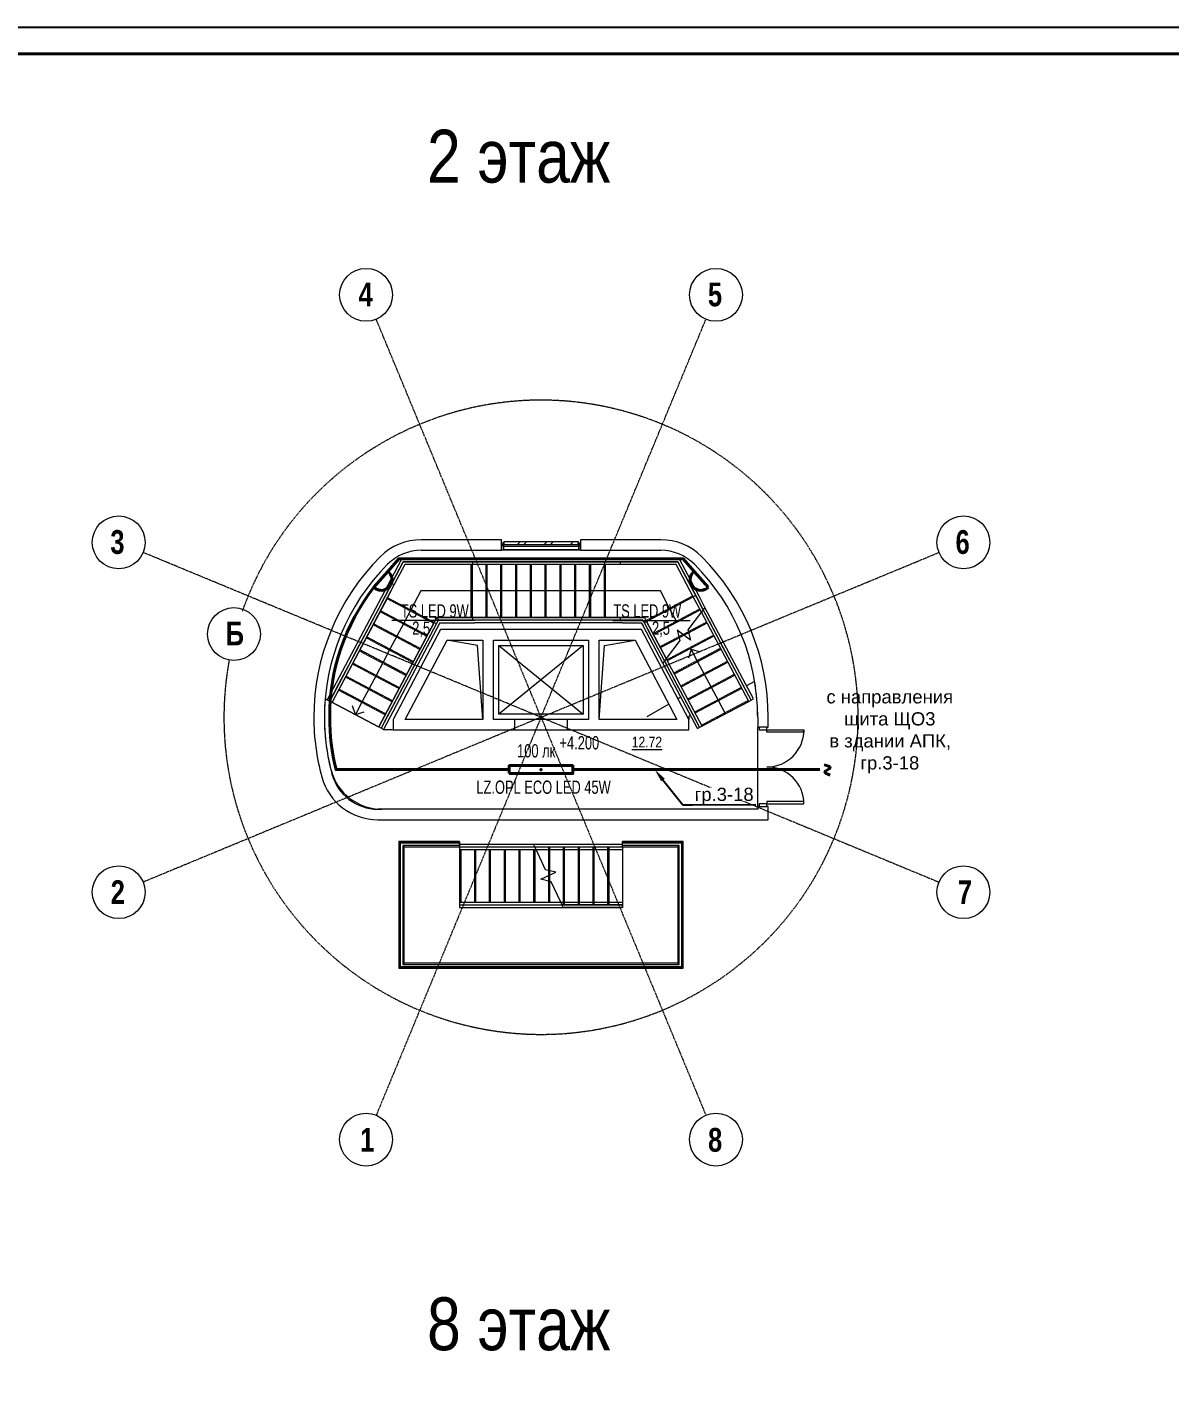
# Model space of a CAD drawing. Header units: millimetres. Extents: x 223 to 163467, y -12002 to 99672.
# Drawn here: x 109357 to 130974, y 73761 to 99672 of the extents above; entities that cross this region are included whole.
import ezdxf
from ezdxf import colors
from ezdxf.entities.mleader import LeaderData, LeaderLine
from ezdxf.math import Vec2, Vec3

# ---------------------------------------------------------------- set-up
doc = ezdxf.new("R2010")
doc.units = ezdxf.units.MM
for name, pattern in [('HIDDEN2', [0.1875, 0.125, -0.0625]), ('Осевая', [29.999999, 12, -6, 6, -6]), ('Сверху', [3.96875, 2.38125, -1.5875])]:
    doc.linetypes.add(name, pattern=pattern)
for name, color, linetype, lineweight in [('!razmer svet', 20, 'Continuous', 0), ('_Сверху_ - Верхние поручни', 7, 'Сверху', 5), ('A-AREA', 7, 'Continuous', 9), ('A-AREA-IDEN', 7, 'Continuous', 9), ('A-DETL-GENF', 7, 'Continuous', 9), ('A-DETL-MEDM', 7, 'Continuous', 18), ('A-DOOR', 7, 'Continuous', 9), ('A-DOOR-FRAM', 7, 'Continuous', 15), ('A-FLOR', 7, 'Continuous', 9), ('A-GLAZ-CURT', 7, 'Continuous', 9), ('A-GLAZ-CWMG', 7, 'Continuous', 9), ('A-WALL', 7, 'Continuous', 9), ('G-ANNO-DIMS', 7, 'Continuous', 9), ('nadpisi', 84, 'Continuous', 13), ('S-GRID', 7, 'Continuous', 9), ('S-GRID-IDEN', 7, 'Continuous', 9), ('S-STRS', 7, 'Continuous', 9), ('S-STRS-ANNO', 7, 'Continuous', 5), ('S-STRS-MBND', 7, 'Сверху', 9), ('ав осв', 1, 'HIDDEN2', 40), ('Верхние поручни', 7, 'Continuous', 5), ('Ограждение', 7, 'Continuous', 9), ('Поручни', 7, 'Continuous', 5), ('раб осв', 7, 'Continuous', 40), ('Рамка', 7, 'Continuous', 40), ('ЭЛ.сети', 5, 'Continuous', 100)]:
    doc.layers.add(name, color=color, linetype=linetype, lineweight=lineweight)
doc.layers.add('AR_Text', color=7, linetype='Continuous')
doc.styles.add('Arial', font='ARIALN.TTF', dxfattribs={"width": 0.85, "height": 400})
doc.styles.add('Arial_1', font='ARIALN.TTF', dxfattribs={"height": 3.5})
doc.styles.add('Impact', font='ARIALN.TTF', dxfattribs={"height": 900})
doc.styles.add('ISOPEUR', font='ARIALN.TTF')
doc.styles.get("Standard").update_dxf_attribs({"font": 'ARIALN.TTF'})
doc.styles.add('STYLE2', font='ARIALN.TTF')

# ---------------------------------------------------------------- blocks, each defined once
blk = doc.blocks.new('Дверь-Проем - 1000 x 2500 мм-245607-2 этаж')
at = {"layer": 'A-DETL-GENF', "linetype": 'Сверху'}
for p, q in [((492, 100), (-508, 100)), ((-508, -100), (492, -100))]:
    blk.add_line(p, q, dxfattribs=at)
at = {"layer": 'A-DETL-GENF', "lineweight": 18}
for p, q in [((-508, 100), (-508, -100)), ((492, -100), (492, 100))]:
    blk.add_line(p, q, dxfattribs=at)
blk = doc.blocks.new('Тип верхнего поручня - Верхний поручень_Внутренний_-401097-2 этаж')
at = {"layer": '_Сверху_ - Верхние поручни'}
for p, q in [((703, -2328), (2359, -2328)), ((2359, -2328), (2359, -2378)), ((727, -2378), (2359, -2378))]:
    blk.add_line(p, q, dxfattribs=at)
at = {"layer": 'Верхние поручни'}
for p, q in [((-721, -2328), (-721, -2378)), ((-721, -2328), (703, -2328)), ((727, -2378), (703, -2328)), ((-721, -2378), (727, -2378))]:
    blk.add_line(p, q, dxfattribs=at)
blk = doc.blocks.new('Тип верхнего поручня - Верхний поручень_Внутренний_-401108-2 этаж')
at = {"layer": '_Сверху_ - Верхние поручни'}
for p, q in [((1192, -3377), (2359, -3377)), ((1216, -3427), (2359, -3427)), ((2359, -3377), (2359, -3427))]:
    blk.add_line(p, q, dxfattribs=at)
at = {"layer": 'Верхние поручни'}
for p, q in [((-721, -3377), (-721, -3427)), ((-721, -3377), (1192, -3377)), ((-721, -3427), (1216, -3427)), ((1216, -3427), (1192, -3377))]:
    blk.add_line(p, q, dxfattribs=at)
blk = doc.blocks.new('Тип верхнего поручня - Верхний поручень_Внутренний_-401381-2 этаж')
at = {"layer": 'Верхние поручни'}
for p, q in [((1192, -3377), (2359, -3377)), ((2359, -3427), (1216, -3427)), ((2359, -3377), (2359, -3427))]:
    blk.add_line(p, q, dxfattribs=at)
blk = doc.blocks.new('Тип верхнего поручня - Верхний поручень_Внутренний_-V67-2 этаж')
at = {"layer": 'Верхние поручни'}
for p, q in [((1192, -3377), (2359, -3377)), ((1216, -3427), (2359, -3427)), ((2359, -3377), (2359, -3427))]:
    blk.add_line(p, q, dxfattribs=at)
blk = doc.blocks.new('Ограждение - Ограждение-401804-2 этаж')
at = {"layer": 'Поручни'}
for p, q in [((-721, -2228), (-1871, -2228)), ((-1871, -2228), (-1846, -2253)), ((-1871, -2228), (-1871, -4628)), ((-1796, -2303), (-1771, -2328)), ((-1771, -2328), (-721, -2328)), ((-1771, -4528), (-1771, -2328)), ((-721, -2228), (-721, -2253)), ((-721, -2303), (-721, -2328)), ((2359, -2253), (2359, -2228)), ((3509, -2228), (2359, -2228)), ((2359, -2328), (2359, -2303)), ((2359, -2328), (3409, -2328)), ((3434, -2303), (3409, -2328)), ((3409, -2328), (3409, -4528)), ((3509, -2228), (3484, -2253)), ((3509, -4628), (3509, -2228)), ((-1871, -4628), (-1846, -4603)), ((-1871, -4628), (3509, -4628)), ((-1796, -4553), (-1771, -4528)), ((3409, -4528), (-1771, -4528)), ((3434, -4553), (3409, -4528)), ((3509, -4628), (3484, -4603))]:
    blk.add_line(p, q, dxfattribs=at)
blk = doc.blocks.new('Тип верхнего поручня - Верхний поручень_Внутренний_-401811-2 этаж')
at = {"layer": 'Верхние поручни'}
for p, q in [((-1846, -2253), (-721, -2253)), ((-1846, -4603), (-1846, -2253)), ((-721, -2303), (-1796, -2303)), ((-1796, -2303), (-1796, -4553)), ((-721, -2253), (-721, -2303)), ((2359, -2303), (2359, -2253)), ((2359, -2253), (3484, -2253)), ((3434, -2303), (2359, -2303)), ((3434, -4553), (3434, -2303)), ((3484, -2253), (3484, -4603)), ((3484, -4603), (-1846, -4603)), ((-1796, -4553), (3434, -4553))]:
    blk.add_line(p, q, dxfattribs=at)
blk = doc.blocks.new('Тип верхнего поручня - Верхний поручень_Внутренний_-V68-2 этаж')
at = {"layer": 'Верхние поручни'}
for p, q in [((-1846, -2253), (-1846, -4603)), ((-721, -2253), (-1846, -2253)), ((-1796, -2303), (-1796, -4553)), ((-721, -2303), (-1796, -2303)), ((-721, -2303), (-721, -2253)), ((2359, -2303), (2359, -2253)), ((3484, -2253), (2359, -2253)), ((3434, -2303), (2359, -2303)), ((3434, -4553), (3434, -2303)), ((3484, -4603), (3484, -2253)), ((-1846, -4603), (3484, -4603)), ((-1796, -4553), (3434, -4553))]:
    blk.add_line(p, q, dxfattribs=at)
blk = doc.blocks.new('Дверь-Наружная-Двойная-Две_Свет - 1800 x 2100 мм-386183-2 этаж')
at = {"layer": 'A-DOOR', "lineweight": 13}
for p, q in [((-700, 81.35), (-700, 781.35)), ((-700, 781.35), (-655, 781.35)), ((-655, 781.35), (-655, 81.35)), ((700, 781.35), (655, 781.35)), ((655, 781.35), (655, 81.35)), ((700, 81.35), (700, 781.35)), ((-655, 81.35), (-700, 81.35)), ((655, 81.35), (700, 81.35))]:
    blk.add_line(p, q, dxfattribs=at)
at = {"layer": 'A-DOOR'}
for centre, start, end in [((-700, 81.35), 0, 90), ((700, 81.35), 90, 180)]:
    blk.add_arc(centre, 700, start, end, dxfattribs=at)
at = {"layer": 'A-DOOR-FRAM'}
for p, q in [((-700, 81.35), (-750, 81.35)), ((-750, 81.35), (-750, -68.65)), ((-700, -68.65), (-700, 81.35)), ((700, 81.35), (700, -68.65)), ((750, 81.35), (700, 81.35)), ((750, -68.65), (750, 81.35)), ((-750, -68.65), (-700, -68.65)), ((700, -68.65), (750, -68.65))]:
    blk.add_line(p, q, dxfattribs=at)
blk = doc.blocks.new('Тип верхнего поручня - Верхний поручень_Внутренний_-441466-2 этаж')
at = {"layer": 'Верхние поручни'}
for p, q in [((-2002, 2657), (-1788, 3062)), ((-1758, 3012), (-1958, 2633)), ((-1788, 3062), (-481, 3062)), ((-481, 3012), (-1758, 3012)), ((-481, 3062), (2039, 3062)), ((-481, 3062), (-481, 3012)), ((2039, 3012), (-481, 3012)), ((2039, 3062), (2319, 3062)), ((2319, 3012), (2039, 3012)), ((2319, 3062), (3410, 3062)), ((2319, 3062), (2319, 3012)), ((3379, 3012), (2319, 3012)), ((3701, 2404), (3379, 3012)), ((3410, 3062), (3746, 2427)), ((-2133, 2409), (-2002, 2657)), ((-1958, 2633), (-2089, 2386)), ((-2002, 2657), (-1958, 2633)), ((-3181, 429), (-2133, 2409)), ((-2089, 2386), (-3136, 406)), ((3746, 2427), (3701, 2404)), ((3854, 2114), (3701, 2404)), ((3746, 2427), (3888, 2158)), ((-3136, 406), (-3181, 429))]:
    blk.add_line(p, q, dxfattribs=at)
blk = doc.blocks.new('Тип верхнего поручня - Верхний поручень_Внутренний_-V69-2 этаж')
at = {"layer": 'Верхние поручни'}
for p, q in [((-1788, 3062), (-2002, 2657)), ((-1758, 3012), (-1958, 2633)), ((-481, 3062), (-1788, 3062)), ((-481, 3012), (-1758, 3012)), ((2319, 3062), (-481, 3062)), ((2319, 3012), (-481, 3012)), ((3410, 3062), (2319, 3062)), ((3379, 3012), (2319, 3012)), ((3701, 2404), (3379, 3012)), ((3746, 2427), (3410, 3062)), ((-2002, 2657), (-3181, 429)), ((-1958, 2633), (-3136, 406)), ((3854, 2114), (3701, 2404)), ((3888, 2158), (3746, 2427)), ((-3136, 406), (-3181, 429))]:
    blk.add_line(p, q, dxfattribs=at)
blk = doc.blocks.new('Тип верхнего поручня - Верхний поручень_Внутренний_-V70-2 этаж')
at = {"layer": 'Верхние поручни'}
for p, q in [((3888, 2158), (3854, 2114)), ((4749, 424), (3854, 2114)), ((4793, 447), (3888, 2158)), ((4749, 424), (4793, 447))]:
    blk.add_line(p, q, dxfattribs=at)
blk = doc.blocks.new('Тип верхнего поручня - Верхний поручень_Внутренний_-441485-2 этаж')
at = {"layer": 'Верхние поручни'}
for p, q in [((-2253, -61), (-1206, 1919)), ((-1162, 1895), (-2209, -85)), ((-1206, 1919), (-1159, 2008)), ((-1206, 1919), (-1162, 1895)), ((-1156, 2013), (-1185, 2013)), ((-1185, 2013), (-1173, 1981)), ((-1123, 1968), (-1162, 1895)), ((-1159, 2008), (-1123, 1968)), ((-1141, 1987), (-1150, 2013)), ((-1150, 2013), (-481, 2013)), ((-481, 1963), (-1126, 1963)), ((-481, 2013), (2039, 2013)), ((-481, 2013), (-481, 1963)), ((2039, 1963), (-481, 1963)), ((2039, 2013), (2319, 2013)), ((2319, 1963), (2039, 1963)), ((2319, 2013), (2778, 2013)), ((2319, 2013), (2319, 1963)), ((2748, 1963), (2319, 1963)), ((2774, 1913), (2748, 1963)), ((2818, 1936), (2774, 1913)), ((3156, 1191), (2774, 1913)), ((2778, 2013), (2818, 1936)), ((2818, 1936), (3189, 1235)), ((-2209, -85), (-2253, -61))]:
    blk.add_line(p, q, dxfattribs=at)
blk = doc.blocks.new('Тип верхнего поручня - Верхний поручень_Внутренний_-V71-2 этаж')
at = {"layer": 'Верхние поручни'}
for p, q in [((-1206, 1919), (-2253, -61)), ((-1162, 1895), (-2209, -85)), ((-1159, 2008), (-1206, 1919)), ((-1126, 1963), (-1162, 1895)), ((-481, 2013), (-1156, 2013)), ((-481, 1963), (-1126, 1963)), ((2319, 2013), (-481, 2013)), ((2319, 1963), (-481, 1963)), ((2778, 2013), (2319, 2013)), ((2748, 1963), (2319, 1963)), ((2774, 1913), (2748, 1963)), ((3156, 1191), (2774, 1913)), ((2818, 1936), (2778, 2013)), ((3189, 1235), (2818, 1936)), ((-2209, -85), (-2253, -61))]:
    blk.add_line(p, q, dxfattribs=at)
blk = doc.blocks.new('Тип верхнего поручня - Верхний поручень_Внутренний_-V72-2 этаж')
at = {"layer": 'Верхние поручни'}
for p, q in [((3189, 1235), (3156, 1191)), ((3821, -67), (3156, 1191)), ((3866, -44), (3189, 1235)), ((3821, -67), (3866, -44))]:
    blk.add_line(p, q, dxfattribs=at)
blk = doc.blocks.new('Системная панель - Сплошная-436271-2 этаж')
at = {"layer": 'A-GLAZ-CURT'}
h = blk.add_hatch(dxfattribs=at)
h.set_pattern_fill('FP_10', color=256, style=0, pattern_type=2)
h.set_pattern_definition([(45, (-819.5, -3415.97), (-251.447, 251.447), []), (45, (-819.5, -3034.97), (-251.447, 251.447), [])])
h.paths.add_polyline_path([(706, -25), (706, 25), (-706, 25), (-706, -25), (0, -25)], flags=0)
at = {"layer": 'A-GLAZ-CURT', "lineweight": 13}
for p, q in [((706, 25), (-706, 25)), ((-706, 25), (-706, -25)), ((706, -25), (706, 25)), ((-706, -25), (706, -25))]:
    blk.add_line(p, q, dxfattribs=at)
blk = doc.blocks.new('Rectangular Mullion - Mullion_Vertical-45mm-Steelbuilt_2_6875in_Detail-8_TGP-417667-2 этаж')
at = {"layer": 'A-GLAZ-CWMG', "lineweight": 18}
for p, q in [((-44, 57), (-44, 122)), ((-32, 57), (-44, 57)), ((-44, 0), (-44, 17)), ((-44, 17), (-32, 17)), ((0, 0), (-44, 0)), ((-41, 125), (-3, 125)), ((-32, 17), (-32, 57)), ((0, 57), (-13, 57)), ((-13, 57), (-13, 17)), ((-13, 17), (0, 17)), ((0, 122), (0, 57)), ((0, 17), (0, 0))]:
    blk.add_line(p, q, dxfattribs=at)
for centre, radius, start, end in [((-41, 122), 3.17, 90, 180), ((-3, 122), 3.18, 360, 90)]:
    blk.add_arc(centre, radius, start, end, dxfattribs=at)
blk = doc.blocks.new('Rectangular Mullion - Mullion_Vertical-45mm-Steelbuilt_2_6875in_Detail-8_TGP-417670-2 этаж')
at = {"layer": 'A-GLAZ-CWMG', "lineweight": 18}
for p, q in [((-44, 122), (-44, 57)), ((-44, 57), (-32, 57)), ((-32, 17), (-44, 17)), ((-44, 17), (-44, 0)), ((-44, 0), (0, 0)), ((-3, 125), (-41, 125)), ((-32, 57), (-32, 17)), ((-13, 17), (-13, 57)), ((-13, 57), (0, 57)), ((0, 17), (-13, 17)), ((0, 57), (0, 122)), ((0, 0), (0, 17))]:
    blk.add_line(p, q, dxfattribs=at)
for centre, start, end in [((-41, 122), 90, 180), ((-3, 122), 360, 90)]:
    blk.add_arc(centre, 3.17, start, end, dxfattribs=at)
blk = doc.blocks.new('Rectangular Mullion - Mullion_Vertical-45mm-Steelbuilt_2_6875in_Detail-8_TGP-436270-2 этаж')
at = {"layer": 'A-GLAZ-CWMG'}
for p, q in [((114, 3359), (114, 3391)), ((1525, 3391), (1525, 3359)), ((114, 3359), (1525, 3359)), ((114, 3294), (1525, 3294)), ((114, 3291), (114, 3293)), ((114, 3291), (1525, 3291)), ((1525, 3291), (114, 3291)), ((1525, 3293), (1525, 3291))]:
    blk.add_line(p, q, dxfattribs=at)
blk = doc.blocks.new('Ось сетки - Семейство1-221475-2 этаж')
at = {"layer": 'S-GRID-IDEN'}
blk.add_circle((0, 0), 5, dxfattribs=at)
blk = doc.blocks.new('LZ.OPL ECO LED')
at = {"color": 0, "lineweight": 40, "ltscale": 100}
blk.add_point((-484367, 7962), dxfattribs=at)
at = {"layer": 'раб осв', "color": 5, "lineweight": 40}
blk.add_lwpolyline([(-484967, 7887), (-483767, 7887), (-483767, 8037), (-484967, 8037)], close=True, dxfattribs=at)
blk = doc.blocks.new('vetro18')
at = {"color": 5, "lineweight": 40, "ltscale": 100}
blk.add_line((2940345, 2020290), (2940345, 2020290), dxfattribs=at)
blk.add_lwpolyline([(2940345, 2020490), (2940345, 2020090)], dxfattribs=at)
blk.add_arc((2940331, 2020290), 200, 85.9972, 274.0028, dxfattribs=at)

msp = doc.modelspace()

# ---------------------------------------------------------------- linework, layer by layer
at = {"color": 0}
msp.add_lwpolyline([(76585, 40272), (160585, 40272), (160585, 99672), (76585, 99672)], close=True, dxfattribs=at)
at = {"layer": 'A-AREA'}
for p, q in [((114995, 86968), (115033, 86947)), ((115122, 86900), (116005, 86433)), ((121498, 86866), (121078, 86623)), ((121722, 86996), (121671, 86966)), ((116094, 86386), (116112, 86377))]:
    msp.add_line(p, q, dxfattribs=at)
at = {"layer": 'A-DETL-MEDM'}
for p, q in [((117878, 87977), (117299, 88077)), ((117978, 86577), (117878, 87977)), ((118278, 87977), (119878, 87977)), ((118278, 86677), (118278, 87977)), ((119878, 87977), (118278, 86677)), ((118278, 87977), (119878, 86677)), ((119878, 87977), (119878, 86677)), ((120178, 86577), (120278, 87977)), ((120278, 87977), (120858, 88077)), ((119878, 86677), (118278, 86677))]:
    msp.add_line(p, q, dxfattribs=at)
at = {"layer": 'A-FLOR'}
for p, q in [((123121, 87295), (122965, 87212)), ((115033, 86947), (114995, 86968)), ((116005, 86433), (115122, 86900)), ((121905, 86651), (121878, 86637)), ((121878, 86637), (121878, 86577)), ((116112, 86377), (116094, 86386)), ((116278, 86377), (116112, 86377)), ((123178, 84927), (123178, 86427)), ((120618, 84167), (120618, 83117)), ((120618, 83017), (119498, 83017)), ((120618, 83067), (120618, 83017))]:
    msp.add_line(p, q, dxfattribs=at)
for centre, radius, start, end in [((119078, 86617), 4100, 7.403, 9.2631), ((119078, 86617), 4100, 175.9877, 177.6234), ((119078, 86617), 4100, 4.1128, 6.175), ((119078, 86617), 4100, 0, 3.0873), ((119078, 86617), 4100, 179.0549, 180.6761), ((119078, 86617), 4100, 182.159, 183.7609), ((119078, 86617), 4100, 185.2446, 186.8458), ((119078, 86617), 4100, 188.3299, 189.9309), ((119078, 86617), 4100, 191.4151, 193.0163), ((116068, 85877), 1000, 195.2498, 270)]:
    msp.add_arc(centre, radius, start, end, dxfattribs=at)
at = {"layer": 'A-WALL', "lineweight": 18}
for p, q in [((118328, 89976), (116812, 89976)), ((118328, 89776), (118328, 89976)), ((121344, 89976), (119828, 89976)), ((119828, 89976), (119828, 89776)), ((116812, 89776), (118328, 89776)), ((119828, 89776), (121344, 89776)), ((117178, 88277), (116279, 86577)), ((120978, 88277), (117178, 88277)), ((121878, 86577), (120978, 88277)), ((116505, 86577), (117299, 88077)), ((117299, 88077), (117978, 88077)), ((117978, 88077), (117978, 86577)), ((118178, 88077), (119978, 88077)), ((118178, 86577), (118178, 88077)), ((119978, 88077), (119978, 86577)), ((120178, 88077), (120858, 88077)), ((120178, 86577), (120178, 88077)), ((120858, 88077), (121651, 86577)), ((116279, 86577), (116278, 86577)), ((116278, 86577), (116278, 86377)), ((117978, 86577), (116505, 86577)), ((118578, 86577), (118178, 86577)), ((119978, 86577), (119578, 86577)), ((121651, 86577), (120178, 86577)), ((121878, 86377), (121878, 86577)), ((123178, 86617), (123178, 86427)), ((123378, 86427), (123378, 86617)), ((116278, 86377), (118578, 86377)), ((119578, 86377), (121878, 86377)), ((123178, 86427), (123203, 86427)), ((123353, 86427), (123378, 86427)), ((123178, 84877), (115990, 84877)), ((123178, 84927), (123178, 84877)), ((123203, 84927), (123178, 84927)), ((123378, 84927), (123353, 84927)), ((123378, 84677), (123378, 84927)), ((115990, 84677), (123378, 84677))]:
    msp.add_line(p, q, dxfattribs=at)
for centre, radius, start, end in [((116812, 88876), 1100, 90, 135.08), ((121344, 88876), 1100, 44.92, 90), ((119078, 86617), 4300, 135.08, 180), ((116812, 88876), 900, 90, 135.08), ((121344, 88876), 900, 44.92, 90), ((119078, 86617), 4300, 0, 44.92), ((119078, 86617), 4100, 135.08, 180), ((119078, 86617), 4100, 0, 44.92), ((119078, 86617), 4300, 180, 195.2203), ((119078, 86617), 4100, 180, 195.2203), ((115990, 85777), 900, 195.2203, 270), ((115990, 85777), 1100, 195.2203, 270)]:
    msp.add_arc(centre, radius, start, end, dxfattribs=at)
at = {"layer": 'S-GRID', "color": 174, "linetype": 'Осевая', "true_color": 0x0000a0}
for q in [(115959, 94148), (122198, 94148), (111547, 89736), (126609, 89736), (111547, 83497), (115959, 79086), (126609, 83497), (122198, 79086)]:
    msp.add_line((119078, 86617), q, dxfattribs=at)
msp.add_arc((119078, 86617), 6000, 169.5962, 160.4522, dxfattribs=at)
at = {"layer": 'S-STRS'}
for p, q in [((116440, 89607), (116232, 89212)), ((116471, 89557), (116276, 89189)), ((117821, 89607), (116440, 89607)), ((117821, 89557), (116471, 89557)), ((117778, 88507), (117778, 89506)), ((120621, 89607), (117821, 89607)), ((118058, 89557), (117821, 89557)), ((118338, 89557), (118058, 89557)), ((118058, 88507), (118058, 89506)), ((118618, 89557), (118338, 89557)), ((118338, 88507), (118338, 89506)), ((118898, 89557), (118618, 89557)), ((118618, 88507), (118618, 89506)), ((119178, 89557), (118898, 89557)), ((118898, 88507), (118898, 89506)), ((119458, 89557), (119178, 89557)), ((119178, 88507), (119178, 89506)), ((119738, 89557), (119458, 89557)), ((119458, 88507), (119458, 89506)), ((120018, 89557), (119738, 89557)), ((119738, 88507), (119738, 89506)), ((120298, 89557), (120018, 89557)), ((120018, 88507), (120018, 89506)), ((120621, 89557), (120298, 89557)), ((120298, 88507), (120298, 89506)), ((121699, 89607), (120621, 89607)), ((121669, 89557), (120621, 89557)), ((122025, 88884), (121669, 89557)), ((122069, 88907), (121699, 89607)), ((116232, 89212), (115033, 86947)), ((116276, 89189), (116125, 88904)), ((116125, 88904), (115994, 88656)), ((117053, 88413), (116170, 88880)), ((121077, 88431), (121960, 88898)), ((122136, 88674), (122025, 88884)), ((122180, 88697), (122069, 88907)), ((115994, 88656), (115863, 88409)), ((116922, 88165), (116039, 88633)), ((121208, 88183), (122091, 88650)), ((122147, 88653), (122136, 88674)), ((122266, 88426), (122147, 88653)), ((123096, 86965), (122180, 88697)), ((115863, 88409), (115732, 88161)), ((116791, 87918), (115908, 88385)), ((117163, 88407), (116094, 86386)), ((117097, 88389), (116967, 88142)), ((117133, 88457), (117097, 88389)), ((117190, 88457), (117133, 88457)), ((117163, 88407), (117821, 88407)), ((117190, 88457), (117821, 88457)), ((118058, 88457), (117821, 88457)), ((120621, 88407), (117821, 88407)), ((118338, 88457), (118058, 88457)), ((118618, 88457), (118338, 88457)), ((118898, 88457), (118618, 88457)), ((119178, 88457), (118898, 88457)), ((119458, 88457), (119178, 88457)), ((119738, 88457), (119458, 88457)), ((120018, 88457), (119738, 88457)), ((120298, 88457), (120018, 88457)), ((120621, 88457), (120298, 88457)), ((120621, 88457), (121006, 88457)), ((120621, 88407), (120976, 88407)), ((120976, 88407), (121008, 88346)), ((121006, 88457), (121052, 88369)), ((121163, 88159), (121052, 88369)), ((121869, 88216), (122222, 88403)), ((122397, 88179), (122266, 88426)), ((115732, 88161), (115601, 87914)), ((116660, 87670), (115777, 88138)), ((116967, 88142), (116836, 87894)), ((121381, 87641), (121008, 88346)), ((121294, 87912), (121163, 88159)), ((121339, 87936), (121691, 88122)), ((121470, 87688), (122353, 88155)), ((121691, 88122), (121780, 88169)), ((121780, 88169), (121869, 88216)), ((122528, 87931), (122397, 88179)), ((115601, 87914), (115470, 87666)), ((116529, 87423), (115646, 87890)), ((116836, 87894), (116705, 87647)), ((121414, 87685), (121294, 87912)), ((121601, 87441), (122484, 87908)), ((122659, 87684), (122528, 87931)), ((115470, 87666), (115340, 87419)), ((116398, 87175), (115515, 87643)), ((116705, 87647), (116574, 87399)), ((122036, 86404), (121381, 87641)), ((121425, 87664), (121414, 87685)), ((121556, 87417), (121425, 87664)), ((121731, 87193), (122615, 87660)), ((122790, 87436), (122659, 87684)), ((115340, 87419), (115209, 87171)), ((116267, 86928), (115384, 87395)), ((116574, 87399), (116443, 87152)), ((121687, 87170), (121556, 87417)), ((121862, 86946), (122746, 87413)), ((122921, 87189), (122790, 87436)), ((115209, 87171), (115078, 86924)), ((116136, 86680), (115253, 87148)), ((116443, 87152), (116312, 86904)), ((121818, 86922), (121687, 87170)), ((121993, 86698), (122877, 87165)), ((123052, 86941), (122921, 87189)), ((115033, 86947), (115078, 86924)), ((116005, 86433), (115122, 86900)), ((116312, 86904), (116181, 86657)), ((121949, 86675), (121818, 86922)), ((122124, 86451), (123008, 86918)), ((123052, 86941), (123096, 86965)), ((116181, 86657), (116050, 86409)), ((122080, 86427), (121949, 86675)), ((116050, 86409), (116094, 86386)), ((122036, 86404), (122080, 86427)), ((117538, 84217), (118938, 84217)), ((118938, 84217), (120618, 84217)), ((117538, 84167), (117818, 84167)), ((117538, 84116), (117538, 83117)), ((117818, 84167), (118098, 84167)), ((117818, 84116), (117818, 83117)), ((118098, 84167), (118378, 84167)), ((118098, 84116), (118098, 83117)), ((118378, 84167), (118658, 84167)), ((118378, 84116), (118378, 83117)), ((118658, 84167), (118938, 84167)), ((118658, 84116), (118658, 83117)), ((118938, 84167), (118962, 84167)), ((118938, 84116), (118938, 83117)), ((118962, 84167), (119218, 84167)), ((119218, 84167), (119498, 84167)), ((119218, 84167), (119218, 83717)), ((119498, 84167), (119778, 84167)), ((119498, 84167), (119498, 83117)), ((119778, 84167), (120058, 84167)), ((119778, 84167), (119778, 83117)), ((120058, 84167), (120338, 84167)), ((120058, 84167), (120058, 83117)), ((120338, 84167), (120618, 84167)), ((120338, 84167), (120338, 83117)), ((119218, 83717), (119218, 83617)), ((119218, 83617), (119218, 83516)), ((119218, 83516), (119218, 83117)), ((117538, 83067), (117538, 83017)), ((117538, 83067), (117818, 83067)), ((117538, 83017), (119498, 83017)), ((117818, 83067), (118098, 83067)), ((118098, 83067), (118378, 83067)), ((118378, 83067), (118658, 83067)), ((118658, 83067), (118938, 83067)), ((118938, 83067), (119218, 83067)), ((119218, 83067), (119475, 83067)), ((119475, 83067), (119498, 83067)), ((119498, 83067), (119778, 83067)), ((119778, 83067), (120058, 83067)), ((120058, 83067), (120338, 83067)), ((120338, 83067), (120618, 83067))]:
    msp.add_line(p, q, dxfattribs=at)
at = {"layer": 'S-STRS', "linetype": 'Сверху'}
for p, q in [((117758, 88507), (117758, 89506)), ((118038, 88507), (118038, 89506)), ((118318, 88507), (118318, 89506)), ((118598, 88507), (118598, 89506)), ((118878, 88507), (118878, 89506)), ((119158, 88507), (119158, 89506)), ((119438, 88507), (119438, 89506)), ((119718, 88507), (119718, 89506)), ((119998, 88507), (119998, 89506)), ((120278, 88507), (120278, 89506)), ((121067, 88448), (121951, 88915)), ((117044, 88395), (116160, 88863)), ((121198, 88201), (122082, 88668)), ((116782, 87900), (115898, 88368)), ((116913, 88148), (116029, 88615)), ((121864, 88236), (122213, 88421)), ((116651, 87653), (115768, 88120)), ((121329, 87953), (121686, 88142)), ((121460, 87706), (122343, 88173)), ((121686, 88142), (121763, 88183)), ((121763, 88183), (121864, 88236)), ((116520, 87405), (115637, 87873)), ((121591, 87458), (122474, 87926)), ((116389, 87158), (115506, 87625)), ((121722, 87211), (122605, 87678)), ((116258, 86910), (115375, 87378)), ((121853, 86963), (122736, 87431)), ((116127, 86663), (115244, 87130)), ((121984, 86716), (122867, 87183)), ((122115, 86468), (122998, 86936)), ((117558, 84116), (117558, 83117)), ((117838, 84116), (117838, 83117)), ((118118, 84116), (118118, 83117)), ((118398, 84116), (118398, 83117)), ((118678, 84116), (118678, 83117)), ((118958, 84116), (118958, 83117)), ((119238, 84167), (119238, 83712)), ((119518, 84167), (119518, 83117)), ((119798, 84167), (119798, 83117)), ((120078, 84167), (120078, 83117)), ((120358, 84167), (120358, 83117)), ((119238, 83712), (119238, 83626)), ((119238, 83626), (119238, 83511)), ((119238, 83511), (119238, 83117))]:
    msp.add_line(p, q, dxfattribs=at)
at = {"layer": 'S-STRS-ANNO'}
for p, q in [((116802, 89007), (116611, 88647)), ((117778, 89007), (116802, 89007)), ((118058, 89007), (117778, 89007)), ((118338, 89007), (118058, 89007)), ((118618, 89007), (118338, 89007)), ((118898, 89007), (118618, 89007)), ((119178, 89007), (118898, 89007)), ((119458, 89007), (119178, 89007)), ((119738, 89007), (119458, 89007)), ((120018, 89007), (119738, 89007)), ((120298, 89007), (120018, 89007)), ((121337, 89007), (120298, 89007)), ((121518, 88664), (121337, 89007)), ((116611, 88647), (116480, 88399)), ((121640, 88434), (121518, 88664)), ((116480, 88399), (116349, 88152)), ((116349, 88152), (116219, 87904)), ((116219, 87904), (116088, 87657)), ((121921, 87904), (121869, 87735)), ((122042, 87674), (121921, 87904)), ((121921, 87904), (122090, 87852)), ((116088, 87657), (115957, 87409)), ((122173, 87427), (122042, 87674)), ((115957, 87409), (115826, 87162)), ((122304, 87179), (122173, 87427)), ((115826, 87162), (115695, 86914)), ((122435, 86932), (122304, 87179)), ((115564, 86667), (115512, 86836)), ((115695, 86914), (115564, 86667)), ((122566, 86684), (122435, 86932)), ((115564, 86667), (115733, 86719))]:
    msp.add_line(p, q, dxfattribs=at)
at = {"layer": 'S-STRS-MBND', "linetype": 'Continuous'}
for p, q in [((122180, 88697), (122146, 88653)), ((122113, 88609), (121856, 88269)), ((121656, 88263), (121705, 88070)), ((121905, 88075), (121656, 88263)), ((121856, 88269), (121905, 88075)), ((121705, 88070), (121448, 87730)), ((121414, 87686), (121381, 87641)), ((118962, 84166), (118938, 84217)), ((119165, 83730), (118985, 84116)), ((119360, 83683), (119165, 83730)), ((119077, 83551), (119360, 83683)), ((119271, 83503), (119077, 83551)), ((119451, 83117), (119271, 83503)), ((119498, 83017), (119474, 83067))]:
    msp.add_line(p, q, dxfattribs=at)
at = {"layer": 'S-STRS-MBND'}
for p, q in [((118938, 84217), (120618, 84217)), ((120618, 84167), (120618, 84217)), ((118962, 84167), (120618, 84167)), ((119218, 84167), (119218, 83717)), ((119238, 84167), (119238, 83712)), ((119498, 84167), (119498, 83067)), ((119518, 84167), (119518, 83067)), ((119778, 84167), (119778, 83067)), ((119798, 84167), (119798, 83067)), ((120058, 84167), (120058, 83067)), ((120078, 84167), (120078, 83067)), ((120338, 84167), (120338, 83067)), ((120358, 84167), (120358, 83067)), ((120618, 84167), (120618, 83067)), ((119218, 83617), (119218, 83516)), ((119238, 83626), (119238, 83511)), ((119475, 83067), (120618, 83067)), ((119498, 83017), (120618, 83017)), ((120618, 83017), (120618, 83067))]:
    msp.add_line(p, q, dxfattribs=at)
at = {"layer": 'ав осв', "linetype": 'ByBlock', "lineweight": 40, "ltscale": 500}
msp.add_spline([(124436, 85718), (124547, 85660), (124451, 85586), (124547, 85522)], degree=3, dxfattribs=at)
at = {"layer": 'раб осв', "color": 0, "lineweight": 40}
for points in [[(116179, 89378), (116387, 89617), (116387, 89617), (116387, 89617), (121770, 89617), (121978, 89378)], [(118478, 85627), (115200, 85627), (115200, 85627), (115200, 85627), (115200, 85627)], [(119678, 85627), (123353, 85627), (124353, 85627)]]:
    msp.add_lwpolyline(points, dxfattribs=at)
msp.add_lwpolyline([(115916, 89076, 0.170026), (115078, 86617, 0.06105), (115200, 85627)], format="xyb", dxfattribs=at)
at = {"layer": 'раб осв', "color": 0, "lineweight": 0}
for points in [[(117720, 88447), (116256, 88447)], [(120436, 88447), (121900, 88447)]]:
    msp.add_lwpolyline(points, dxfattribs=at)
at = {"layer": 'Рамка'}
msp.add_lwpolyline([(78585, 40772), (160085, 40772), (160085, 99172), (78585, 99172)], close=True, dxfattribs=at)

# ---------------------------------------------------------------- block references
at = {"layer": 'A-DOOR'}
msp.add_blockref('Дверь-Проем - 1000 x 2500 мм-245607-2 этаж', (119086, 86477), dxfattribs=at)
at = {"layer": 'A-DOOR', "rotation": 269.9999999999999}
msp.add_blockref('Дверь-Наружная-Двойная-Две_Свет - 1800 x 2100 мм-386183-2 этаж', (123272, 85677), dxfattribs=at)
at = {"layer": 'A-GLAZ-CURT'}
msp.add_blockref('Системная панель - Сплошная-436271-2 этаж', (119078, 89910), dxfattribs=at)
at = {"layer": 'A-GLAZ-CWMG', "rotation": 180}
msp.add_blockref('Rectangular Mullion - Mullion_Vertical-45mm-Steelbuilt_2_6875in_Detail-8_TGP-417670-2 этаж', (118328, 89910), dxfattribs=at)
at = {"layer": 'A-GLAZ-CWMG'}
msp.add_blockref('Rectangular Mullion - Mullion_Vertical-45mm-Steelbuilt_2_6875in_Detail-8_TGP-436270-2 этаж', (118259, 86494), dxfattribs=at)
at = {"layer": 'A-GLAZ-CWMG', "extrusion": (0, 0, -1), "rotation": 180}
msp.add_blockref('Rectangular Mullion - Mullion_Vertical-45mm-Steelbuilt_2_6875in_Detail-8_TGP-417667-2 этаж', (-119828, 89910), dxfattribs=at)
at = {"layer": 'S-GRID-IDEN'}
for p, xscale, yscale, zscale, rotation in [((115767, 94610), 99.99999999999993, 99.99999999999993, 99.99999999999993, 22.49999999999957), ((122389, 94610), 99.99999999999994, 99.99999999999994, 99.99999999999994, 337.5000000000002), ((111085, 89927), 99.99999999999994, 99.99999999999994, 99.99999999999994, 67.50000000000011), ((127071, 89927), 99.99999999999993, 99.99999999999993, 99.99999999999993, 292.5000000000003), ((113267, 88192), 99.99999999999994, 99.99999999999994, 99.99999999999994, 349.5962060275399), ((111085, 83306), 99.99999999999991, 99.99999999999991, 99.99999999999991, 112.5000000000002), ((127071, 83306), 99.99999999999993, 99.99999999999993, 99.99999999999993, 247.5), ((115767, 78624), 99.99999999999994, 99.99999999999994, 99.99999999999994, 157.5000000000005), ((122389, 78624), 99.99999999999994, 99.99999999999994, 99.99999999999994, 202.4999999999993)]:
    msp.add_blockref('Ось сетки - Семейство1-221475-2 этаж', p, dxfattribs=dict(at, xscale=xscale, yscale=yscale, zscale=zscale, rotation=rotation))
at = {"layer": 'Верхние поручни'}
for name in ['Тип верхнего поручня - Верхний поручень_Внутренний_-441466-2 этаж', 'Тип верхнего поручня - Верхний поручень_Внутренний_-V69-2 этаж', 'Тип верхнего поручня - Верхний поручень_Внутренний_-V70-2 этаж', 'Тип верхнего поручня - Верхний поручень_Внутренний_-441485-2 этаж', 'Тип верхнего поручня - Верхний поручень_Внутренний_-V71-2 этаж', 'Тип верхнего поручня - Верхний поручень_Внутренний_-V72-2 этаж', 'Тип верхнего поручня - Верхний поручень_Внутренний_-401811-2 этаж', 'Тип верхнего поручня - Верхний поручень_Внутренний_-V68-2 этаж', 'Тип верхнего поручня - Верхний поручень_Внутренний_-401097-2 этаж', 'Тип верхнего поручня - Верхний поручень_Внутренний_-401108-2 этаж', 'Тип верхнего поручня - Верхний поручень_Внутренний_-401381-2 этаж', 'Тип верхнего поручня - Верхний поручень_Внутренний_-V67-2 этаж']:
    msp.add_blockref(name, (118259, 86494), dxfattribs=at)
at = {"layer": 'Ограждение'}
msp.add_blockref('Ограждение - Ограждение-401804-2 этаж', (118259, 86494), dxfattribs=at)
at = {"layer": 'раб осв', "color": 0, "lineweight": 40, "ltscale": 100, "xscale": -1, "rotation": 318.9373350894784}
msp.add_blockref('vetro18', (1005946, -3365520), dxfattribs=at)
at = {"layer": 'раб осв', "color": 0, "lineweight": 40, "ltscale": 100, "rotation": 41.06266491052162}
msp.add_blockref('vetro18', (-767790, -3365520), dxfattribs=at)
at = {"layer": 'раб осв', "color": 0, "lineweight": 40}
msp.add_blockref('LZ.OPL ECO LED', (603445, 77665), dxfattribs=at)

# ---------------------------------------------------------------- texts
at = {"layer": '!razmer svet', "color": 72, "insert": (124124, 87129), "char_height": 250, "attachment_point": 1}
msp.add_mtext_dynamic_manual_height_columns('\\pi355.34144;{\\fArial|b0|i0|c204|p34;\\C7;с направления \\P\\pi691.71593;щита ЩО3 \\P\\pi409.74117;в здании АПК, \\P\\pi995.68933;гр.3-18}', width=3070.51, gutter_width=12.5, heights=[0], dxfattribs=at)
at = {"layer": 'A-AREA-IDEN', "insert": (120795, 86248), "char_height": 200, "width": 735.95, "attachment_point": 1, "style": 'Arial_1'}
msp.add_mtext('\\L12.72', dxfattribs=at)
at = {"layer": 'AR_Text', "style": 'STYLE2'}
for s, p in [('2 этаж', (116922, 96735)), ('8 этаж', (116922, 74639))]:
    msp.add_text(s, height=1000, dxfattribs=at).set_placement(p)
at = {"layer": 'G-ANNO-DIMS', "lineweight": 25, "insert": (119427, 86259), "char_height": 250, "width": 1007.82, "attachment_point": 1, "line_spacing_factor": 0.925626, "style": 'Arial'}
msp.add_mtext('+4.200', dxfattribs=at)
at = {"layer": 'nadpisi', "color": 7, "char_height": 250, "style": 'Arial'}
for s, insert, width, attachment_point in [('TS LED 9W', (117710, 88754), 2573.76, 3), ('TS LED 9W', (120446, 88754), 2573.76, 1), ('2,5', (116640, 88428), 1402.07, 1), ('2,5', (121517, 88428), 1402.07, 3), ('100 лк', (118625, 86107), 1402.07, 1), ('LZ.OPL ECO LED 45W ', (119126, 85292), 4071.74, 5)]:
    msp.add_mtext(s, dxfattribs=dict(at, insert=insert, width=width, attachment_point=attachment_point))
at = {"layer": 'S-GRID-IDEN', "char_height": 450, "attachment_point": 1, "style": 'Impact'}
for s, insert, width in [('\\fImpact|b0|i0|c204|p34|;4', (115623, 94844), 336.71), ('\\fImpact|b0|i0|c204|p34|;5', (122236, 94844), 368.78), ('\\fImpact|b0|i0|c204|p34|;3', (110927, 90159), 360.76), ('\\fImpact|b0|i0|c204|p34|;6', (126922, 90158), 368.78), ('\\fImpact|b0|i0|c204|p34|;Б', (113110, 88427), 376.79), ('\\fImpact|b0|i0|c204|p34|;2', (110934, 83532), 344.73), ('\\fImpact|b0|i0|c204|p34|;7', (126965, 83531), 264.56), ('\\fImpact|b0|i0|c204|p34|;1', (115656, 78846), 256.54), ('\\fImpact|b0|i0|c204|p34|;8', (122239, 78846), 360.76)]:
    msp.add_mtext(s, dxfattribs=dict(at, insert=insert, width=width))

# ---------------------------------------------------------------- next in the draw order: leaders
at = {"layer": 'ЭЛ.сети', "color": 0, "lineweight": 5}
ml = msp.add_multileader_mtext('Standard', dxfattribs=at)
ml.set_content('{\\fArial|b0|i0|c204|p34;гр.3-18}', style='ISOPEUR')
ml.set_leader_properties()
ml.build(insert=Vec2(0, 0))
ml.multileader.update_dxf_attribs({"text_left_attachment_type": 6, "text_right_attachment_type": 6, "dogleg_length": 100, "arrow_head_size": 250})
ctx = ml.context
ctx.base_point, ctx.char_height, ctx.arrow_head_size, ctx.landing_gap_size, ctx.plane_origin, ctx.plane_x_axis, ctx.plane_y_axis = Vec3(121947, 84962), 250, 250, 37.4, Vec3(62303, 127482), Vec3(0.999998, 0.001769), Vec3(-0.001769, 0.999998)
ctx.left_attachment, ctx.right_attachment = 6, 6
notes = []
notes.append((ctx, [(0, (1, 1, 0), (121760, 84962), (0.999998, 0.001769), 187, [(0, [(121229, 85627)], 0, [])])]))
ctx.mtext.insert, ctx.mtext.text_direction, ctx.mtext.rotation, ctx.mtext.line_spacing_factor, ctx.mtext.flow_direction = Vec3(121984, 85282), Vec3(0.999998, 0.001769), 0.001769, 0.8, 5
ctx.mtext.has_bg_fill, ctx.mtext.bg_color, ctx.mtext.bg_scale_factor, ctx.mtext.bg_transparency, ctx.mtext.use_window_bg_color = 1, -1073741824, 1, 0, 1
for ctx, leaders in notes:
    for number, flags, end, landing, length, lines in leaders:
        leader = LeaderData()
        leader.index, (leader.has_last_leader_line, leader.has_dogleg_vector, leader.attachment_direction) = number, flags
        leader.last_leader_point, leader.dogleg_vector, leader.dogleg_length = Vec3(end), Vec3(landing), length
        for number, points, colour, breaks in lines:
            line = LeaderLine()
            line.index, line.vertices, line.color, line.breaks = number, Vec3.list(points), colors.encode_raw_color(colour), breaks
            leader.lines.append(line)
        ctx.leaders.append(leader)

doc.saveas('drawing.dxf')
